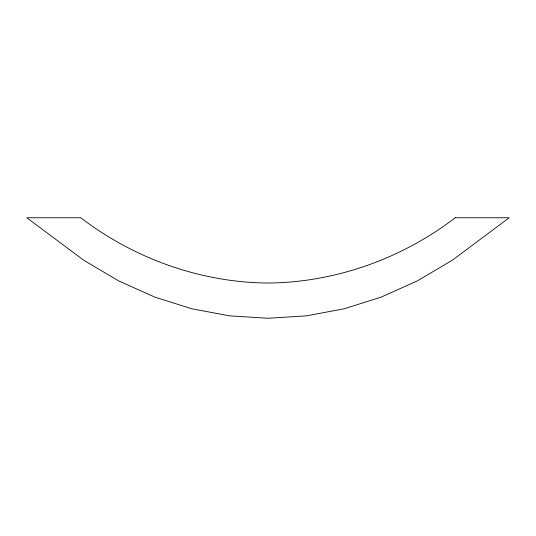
<?xml version="1.0" encoding="UTF-8"?>
<svg xmlns="http://www.w3.org/2000/svg" width="536" height="536" viewBox="0 0 536 536"><rect width="100%" height="100%" fill="white"/><g stroke="black" fill="none" stroke-linecap="round" stroke-linejoin="round"><path stroke-width="0.8" d="M455.225 217.75C401.866 258.667 335.375 282.472 268 283.035C200.625 282.472 134.134 258.667 80.775 217.75L26.8 217.75L83.522 260.114L118.476 280.797L154.716 297.078L191.935 308.81L229.803 315.885L268 318.25L306.197 315.885L344.065 308.81L381.284 297.078L417.524 280.797L452.478 260.114L509.2 217.75L455.225 217.75"/></g></svg>
